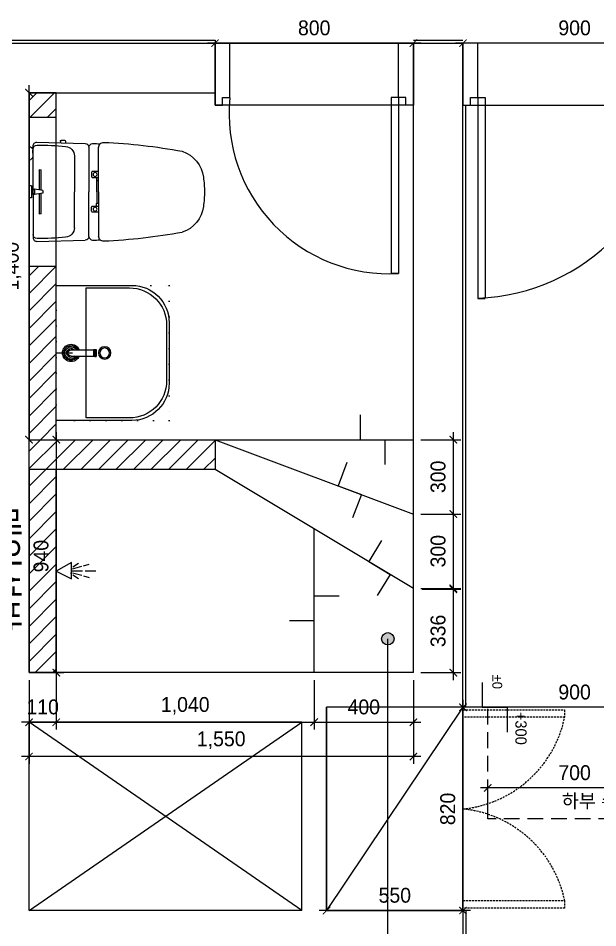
# Model space of a CAD drawing. Header units: millimetres. Extents: x -551172 to 232469, y -3435 to 261611.
# Drawn here: x 127148 to 129485, y 101786 to 105456 of the extents above; entities that cross this region are included whole.
import ezdxf

# ---------------------------------------------------------------- set-up
doc = ezdxf.new("R2010")
doc.units = ezdxf.units.MM
doc.header["$LTSCALE"] = 10
doc.header["$PDMODE"] = 3
for name, pattern in [('DH-HID2', [1.2, 0.8, -0.4]), ('DOT', [6.35, 0, -6.35]), ('HIDDEN', [9.525, 6.35, -3.175])]:
    doc.linetypes.add(name, pattern=pattern)
doc.layers.get('DEFPOINTS').update_dxf_attribs({"color": 248})
for name, color, linetype in [('0-ELC TEXT', 7, 'Continuous'), ('03-WAL NEW', 3, 'Continuous'), ('06-FUR', 6, 'Continuous'), ('07-DIM WAL', 5, 'Continuous'), ('3.기호.계단선', 30, 'Continuous'), ('BATH', 4, 'Continuous'), ('C-FIN', 5, 'Continuous'), ('C-HAT', 251, 'Continuous'), ('CO-BATH', 6, 'Continuous'), ('F-FIN', 5, 'Continuous'), ('fin', 5, 'Continuous'), ('FU-FURM', 251, 'DH-HID2'), ('HL', 6, 'HIDDEN'), ('TOILET-1', 6, 'Continuous'), ('도면층2', 2, 'Continuous'), ('도면층4', 4, 'Continuous'), ('도면층5', 5, 'Continuous'), ('욕실설비', 3, 'Continuous')]:
    doc.layers.add(name, color=color, linetype=linetype)
doc.styles.add('HY 울릉도 L', font='')
doc.styles.add('코레일둥고', font='Korail_Round_Gothic_Medium.ttf')
doc.styles.get('HY 울릉도 L').set_extended_font_data('HY울릉도L')
doc.dimstyles.new('30', dxfattribs={"dimscale": 30, "dimtxt": 2, "dimasz": 1, "dimexe": 1, "dimexo": 1, "dimgap": 1, "dimtad": 1, "dimdec": 0, "dimrnd": 0.05, "dimdsep": 46, "dimlunit": 6, "dimtxsty": 'HY 울릉도 L', "dimblk": 'ARCHTICK', "dimcen": 2.5, "dimdle": 1, "dimclrd": 133, "dimclre": 133, "dimclrt": 30, "dimadec": 0, "dimazin": 0, "dimtfac": 1, "dimtdec": 0, "dimtix": 1, "dimtmove": 2, "dimatfit": 3, "dimldrblk": 'ARCHTICK', "dimfxl": 1, "dimlwd": -1, "dimlwe": -1, "dimarcsym": 0})
pattern_1 = [(45, (-52910, 19350), (-35.355339, 35.355339), [])]

# ---------------------------------------------------------------- blocks, each defined once
blk = doc.blocks.new('A$C4B2D31F0')
at = {"layer": 'fin', "color": 4}
for p, q in [((185, 690.9), (20.4, 690.9)), ((37.2, 692.3), (24.7, 692.3)), ((37.2, 692.3), (49.7, 692.3)), ((200.9, 690.9), (365.5, 690.9)), ((47.7, 523.7), (192.9, 523.7)), ((338.2, 523.7), (192.9, 523.7)), ((12.6, 465.9), (192.9, 465.9)), ((373.3, 465.9), (192.9, 465.9)), ((192.9, 426.6), (13.7, 426.6)), ((192.9, 426.6), (372.2, 426.6))]:
    blk.add_line(p, q, dxfattribs=at)
for points in [[(20.4, 690.9), (7.9, 690.9, 0.421209), (-7.1, 675.5), (-2.4, 480.5, 0.001659)], [(365.5, 690.9), (378, 690.9, -0.421209), (392.9, 675.5), (388.3, 480.5, -0.001659)], [(12.6, 465.9, 0.371724), (-1.8, 451.2, 0.003515), (-1, 420.3, 0.320541)], [(373.3, 465.9, -0.371724), (387.7, 451.2, -0.003515), (386.9, 420.3, -0.320541)]]:
    blk.add_lwpolyline(points, format="xyb", dxfattribs=at)
for centre, radius, start, end in [((24.7, 707.3), 15, 180, 270), ((49.7, 707.3), 15, 270, 0), ((1004.3, 663.1), 1000, 179.3116, 185.9437), ((20.4, 674.9), 16, 90, 179.3116), ((365.5, 674.9), 16, 0.6884, 90), ((-618.4, 663.1), 1000, 354.0563, 0.6884), ((49.4, 563.7), 40, 185.9437, 267.5129), ((336.5, 563.7), 40, 272.4871, 354.0563), ((12.6, 480.9), 15, 181.3651, 270), ((373.3, 480.9), 15, 270, 358.6349), ((13.7, 406.6), 20, 90, 182.3333), ((2197.7, 495.6), 2205.9, 182.3333, 190.6081), ((-1811.8, 495.6), 2205.9, 349.3919, 357.6667), ((372.2, 406.6), 20, 357.6667, 90), ((148.7, 128.9), 125.5, 198.2964, 263.4241), ((237.2, 128.9), 125.5, 276.5759, 341.7036), ((192.9, 405.9), 405.9, 261.6993, 270), ((192.9, 405.9), 405.9, 270, 278.3007)]:
    blk.add_arc(centre, radius, start, end, dxfattribs=at)
at = {"layer": 'HL', "linetype": 'Continuous'}
for p, q in [((168.9, 697.3), (168.9, 707.3)), ((216.9, 697.3), (216.9, 707.3)), ((106.4, 666.3), (184.4, 666.3)), ((168.9, 697.3), (216.9, 697.3)), ((186, 692.5), (180.6, 697.3)), ((181.6, 685.5), (186, 692.5)), ((187, 651.2), (181.6, 685.5)), ((181.6, 685.5), (204.3, 685.5)), ((186, 692.5), (199.9, 692.5)), ((198.9, 651.2), (204.3, 685.5)), ((199.9, 692.5), (205.3, 697.3)), ((204.3, 685.5), (199.9, 692.5)), ((201.4, 666.3), (279.4, 666.3)), ((106.4, 659.3), (185.5, 659.3)), ((187, 651.2), (198.9, 651.2)), ((200.4, 659.3), (279.4, 659.3)), ((-16, 576.9), (-16, 564.8)), ((-12, 580.9), (-4.8, 580.9)), ((-12, 560.8), (-4.3, 560.8)), ((192.9, 433.7), (146.6, 433.7)), ((192.9, 433.7), (239.3, 433.7))]:
    blk.add_line(p, q, dxfattribs=at)
for points in [[(110.4, 426.6), (110.4, 450.8, -0.414214), (114.4, 454.8), (130.9, 454.8, -0.414214), (134.9, 450.8), (134.9, 435.2), (134.9, 426.6)], [(275.5, 426.6), (275.5, 450.8, 0.414214), (271.5, 454.8), (255, 454.8, 0.414214), (251, 450.8), (251, 435.2), (251, 426.6)], [(134.9, 435.2), (144.6, 435.2, -0.414214), (146.6, 433.2), (146.6, 426.6)], [(251, 435.2), (241.3, 435.2, 0.414214), (239.3, 433.2), (239.3, 426.6)]]:
    blk.add_lwpolyline(points, format="xyb", dxfattribs=at)
for centre in [(122.9, 440.9), (262.9, 440.9)]:
    blk.add_circle(centre, 8, dxfattribs=at)
for centre, radius, start, end in [((106.4, 662.8), 3.5, 90, 270), ((279.4, 662.8), 3.5, 270, 90), ((-12, 576.9), 4, 90, 180), ((-12, 564.8), 4, 180, 270)]:
    blk.add_arc(centre, radius, start, end, dxfattribs=at)
blk = doc.blocks.new('B-003')
blk.add_line((0, 0), (0, -65))
at = {"layer": 'CO-BATH'}
for p, q in [((272.5, 0), (-272.5, 0)), ((272.5, -305), (272.5, 0)), ((-272.5, 0), (-272.5, -305)), ((-122.5, -455), (122.5, -455))]:
    blk.add_line(p, q, dxfattribs=at)
at = {"layer": 'CO-BATH', "color": 8}
for p, q in [((-12.5, -60), (-12.5, -150.5)), ((12.5, -60), (12.5, -150.5)), ((-262.5, -120), (-262.5, -295)), ((262.5, -120), (-262.5, -120)), ((262.5, -295), (262.5, -120)), ((-14.5, -155.5), (-14.5, -160.5)), ((-14.5, -160.5), (14.5, -160.5)), ((-13.5, -150.5), (-13.5, -155.5)), ((13.5, -150.5), (13.5, -155.5)), ((14.5, -155.5), (14.5, -160.5)), ((-112.5, -445), (112.5, -445))]:
    blk.add_line(p, q, dxfattribs=at)
at = {"layer": 'CO-BATH', "color": 251}
for p, q in [((-14.5, -155.5), (14.5, -155.5)), ((-13.5, -150.5), (13.5, -150.5))]:
    blk.add_line(p, q, dxfattribs=at)
at = {"layer": 'CO-BATH', "color": 8, "linetype": 'DOT'}
blk.add_lwpolyline([(-272.5, -455), (272.5, -455), (272.5, 0), (-272.5, 0)], close=True, dxfattribs=at)
at = {"layer": 'CO-BATH', "color": 8}
blk.add_circle((0, -195), 25, dxfattribs=at)
at = {"layer": 'CO-BATH', "color": 251}
blk.add_circle((0, -195), 20, dxfattribs=at)
at = {"layer": 'CO-BATH', "color": 8}
for centre, radius, start, end in [((0, -60), 35, 290.9248, 249.0751), ((0, -60), 12.5, 360, 180), ((-112.5, -295), 150, 180, 270), ((112.5, -295), 150, 270, 0)]:
    blk.add_arc(centre, radius, start, end, dxfattribs=at)
at = {"layer": 'CO-BATH', "color": 251}
for radius, start, end in [(30, 294.6243, 245.3757), (25, 300, 240), (18, 313.9829, 226.017)]:
    blk.add_arc((0, -60), radius, start, end, dxfattribs=at)
at = {"layer": 'CO-BATH'}
for centre, start, end in [((-122.5, -305), 180, 270), ((122.5, -305), 270, 0)]:
    blk.add_arc(centre, 150, start, end, dxfattribs=at)
blk = doc.blocks.new('AC-8')
at = {"layer": 'BATH'}
for p, q in [((-50.8, 54), (-0.1, 142.7)), ((-0.1, 142.7), (45.4, 54)), ((45.4, 54), (-50.8, 54)), ((-24.7, 46.5), (-46.3, 12.2)), ((-13.5, 47.3), (-27.7, -7.9)), ((-1.6, 49.5), (-1.6, -10.8)), ((10.4, 47.3), (24.5, -7.9)), ((21.6, 46.5), (43.2, 12.2)), ((-31.4, -16.2), (-41.1, -49)), ((-1.6, -27.3), (-1.6, -88.5)), ((28.3, -16.2), (38, -49))]:
    blk.add_line(p, q, dxfattribs=at)
blk = doc.blocks.new('A$C1AC25B95')
at = {"layer": '욕실설비', "color": 8}
for p, q in [((28.3, 72.3), (28.3, 75)), ((53.3, 73.7), (53.3, 75))]:
    blk.add_line(p, q, dxfattribs=at)
at = {"layer": 'TOILET-1', "linetype": 'Continuous', "xscale": 0.873786407766195, "yscale": 0.873786407766195, "zscale": 0.873786407766195, "rotation": 180}
blk.add_blockref('AC-8', (39.7, 124.7), dxfattribs=at)
blk = doc.blocks.new('_ArchTick')
at = {"color": 0, "linetype": 'ByBlock', "const_width": 0.15}
blk.add_lwpolyline([(-0.5, -0.5), (0.5, 0.5)], dxfattribs=at)
blk = doc.blocks.new('*D895')
at = {"layer": '06-FUR', "color": 133, "transparency": 16777216}
for p, q in [((127191.4, 102785.3), (127191.4, 102585.3)), ((127301.4, 102785.3), (127301.4, 102585.3)), ((127191.4, 102615.3), (127161.4, 102615.3)), ((127191.4, 102615.3), (127301.4, 102615.3)), ((127301.4, 102615.3), (127331.4, 102615.3))]:
    blk.add_line(p, q, dxfattribs=at)
at = {"layer": 'DEFPOINTS', "color": 0, "transparency": 16777216}
for p in [(127191.4, 102815.3), (127301.4, 102815.3), (127301.4, 102615.3)]:
    blk.add_point(p, dxfattribs=at)
at = {"layer": '06-FUR', "color": 133, "transparency": 16777216, "xscale": 30, "yscale": 30, "zscale": 30}
blk.add_blockref('_ArchTick', (127191.4, 102615.3), dxfattribs=at)
at = {"layer": '06-FUR', "color": 133, "transparency": 16777216, "xscale": 30, "yscale": 30, "zscale": 30, "rotation": 180}
blk.add_blockref('_ArchTick', (127301.4, 102615.3), dxfattribs=at)
at = {"layer": '06-FUR', "color": 30, "transparency": 16777216, "insert": (127246.4, 102676.6), "char_height": 60, "attachment_point": 5, "style": 'HY 울릉도 L'}
blk.add_mtext('110', dxfattribs=at)
blk = doc.blocks.new('*D896')
at = {"layer": '06-FUR', "color": 133, "transparency": 16777216}
for p, q in [((127301.4, 102785.3), (127301.4, 102585.3)), ((128341.4, 102785.3), (128341.4, 102585.3)), ((127271.4, 102615.3), (128371.4, 102615.3))]:
    blk.add_line(p, q, dxfattribs=at)
at = {"layer": 'DEFPOINTS', "color": 0, "transparency": 16777216}
for p in [(127301.4, 102815.3), (128341.4, 102815.3), (128341.4, 102615.3)]:
    blk.add_point(p, dxfattribs=at)
at = {"layer": '06-FUR', "color": 133, "transparency": 16777216, "xscale": 30, "yscale": 30, "zscale": 30, "rotation": 180}
blk.add_blockref('_ArchTick', (127301.4, 102615.3), dxfattribs=at)
at = {"layer": '06-FUR', "color": 133, "transparency": 16777216, "xscale": 30, "yscale": 30, "zscale": 30}
blk.add_blockref('_ArchTick', (128341.4, 102615.3), dxfattribs=at)
at = {"layer": '06-FUR', "color": 30, "transparency": 16777216, "insert": (127821.4, 102681.2), "char_height": 60, "attachment_point": 5, "style": 'HY 울릉도 L'}
blk.add_mtext('1,040', dxfattribs=at)
blk = doc.blocks.new('*D869')
at = {"layer": '06-FUR', "color": 133, "transparency": 16777216}
for p, q in [((128341.4, 102785.3), (128341.4, 102585.3)), ((128741.4, 102785.3), (128741.4, 102585.3)), ((128311.4, 102615.3), (128771.4, 102615.3))]:
    blk.add_line(p, q, dxfattribs=at)
at = {"layer": 'DEFPOINTS', "color": 0, "transparency": 16777216}
for p in [(128341.4, 102815.3), (128741.4, 102815.3), (128741.4, 102615.3)]:
    blk.add_point(p, dxfattribs=at)
at = {"layer": '06-FUR', "color": 133, "transparency": 16777216, "xscale": 30, "yscale": 30, "zscale": 30, "rotation": 180}
blk.add_blockref('_ArchTick', (128341.4, 102615.3), dxfattribs=at)
at = {"layer": '06-FUR', "color": 133, "transparency": 16777216, "xscale": 30, "yscale": 30, "zscale": 30}
blk.add_blockref('_ArchTick', (128741.4, 102615.3), dxfattribs=at)
at = {"layer": '06-FUR', "color": 30, "transparency": 16777216, "insert": (128541.4, 102676.6), "char_height": 60, "attachment_point": 5, "style": 'HY 울릉도 L'}
blk.add_mtext('400', dxfattribs=at)
blk = doc.blocks.new('*D870')
at = {"layer": '06-FUR', "color": 133, "transparency": 16777216}
for p, q in [((127191.4, 102785.3), (127191.4, 102446.8)), ((128741.4, 102785.3), (128741.4, 102446.8)), ((128771.4, 102476.8), (127161.4, 102476.8))]:
    blk.add_line(p, q, dxfattribs=at)
at = {"layer": 'DEFPOINTS', "color": 0, "transparency": 16777216}
for p in [(127191.4, 102815.3), (128741.4, 102815.3), (127191.4, 102476.8)]:
    blk.add_point(p, dxfattribs=at)
at = {"layer": '06-FUR', "color": 133, "transparency": 16777216, "xscale": 30, "yscale": 30, "zscale": 30, "rotation": 180}
blk.add_blockref('_ArchTick', (127191.4, 102476.8), dxfattribs=at)
at = {"layer": '06-FUR', "color": 133, "transparency": 16777216, "xscale": 30, "yscale": 30, "zscale": 30}
blk.add_blockref('_ArchTick', (128741.4, 102476.8), dxfattribs=at)
at = {"layer": '06-FUR', "color": 30, "transparency": 16777216, "insert": (127966.4, 102542.7), "char_height": 60, "attachment_point": 5, "style": 'HY 울릉도 L'}
blk.add_mtext('1,550', dxfattribs=at)
blk = doc.blocks.new('*D897')
at = {"layer": '06-FUR', "color": 133, "transparency": 16777216}
for p, q in [((128902.4, 103785.3), (128902.4, 103425.3)), ((128771.4, 103755.3), (128932.4, 103755.3)), ((128771.4, 103455.3), (128932.4, 103455.3))]:
    blk.add_line(p, q, dxfattribs=at)
at = {"layer": 'DEFPOINTS', "color": 0, "transparency": 16777216}
for p in [(128741.4, 103755.3), (128741.4, 103455.3), (128902.4, 103455.3)]:
    blk.add_point(p, dxfattribs=at)
at = {"layer": '06-FUR', "color": 133, "transparency": 16777216, "xscale": 30, "yscale": 30, "zscale": 30}
for p, rotation in [((128902.4, 103755.3), 90), ((128902.4, 103455.3), 270)]:
    blk.add_blockref('_ArchTick', p, dxfattribs=dict(at, rotation=rotation))
at = {"layer": '06-FUR', "color": 30, "transparency": 16777216, "insert": (128841.1, 103605.3), "char_height": 60, "attachment_point": 5, "rotation": 90, "style": 'HY 울릉도 L'}
blk.add_mtext('300', dxfattribs=at)
blk = doc.blocks.new('*D898')
at = {"layer": '06-FUR', "color": 133, "transparency": 16777216}
for p, q in [((128902.4, 103485.3), (128902.4, 103125.3)), ((128771.4, 103455.3), (128932.4, 103455.3)), ((128771.4, 103155.3), (128932.4, 103155.3))]:
    blk.add_line(p, q, dxfattribs=at)
at = {"layer": 'DEFPOINTS', "color": 0, "transparency": 16777216}
for p in [(128741.4, 103455.3), (128741.4, 103155.3), (128902.4, 103155.3)]:
    blk.add_point(p, dxfattribs=at)
at = {"layer": '06-FUR', "color": 133, "transparency": 16777216, "xscale": 30, "yscale": 30, "zscale": 30}
for p, rotation in [((128902.4, 103455.3), 90), ((128902.4, 103155.3), 270)]:
    blk.add_blockref('_ArchTick', p, dxfattribs=dict(at, rotation=rotation))
at = {"layer": '06-FUR', "color": 30, "transparency": 16777216, "insert": (128841.1, 103305.3), "char_height": 60, "attachment_point": 5, "rotation": 90, "style": 'HY 울릉도 L'}
blk.add_mtext('300', dxfattribs=at)
blk = doc.blocks.new('*D871')
at = {"layer": '06-FUR', "color": 133, "transparency": 16777216}
for p, q in [((128902.4, 103181.7), (128902.4, 102785.3)), ((128777.4, 103151.7), (128932.4, 103151.7)), ((128771.4, 102815.3), (128932.4, 102815.3))]:
    blk.add_line(p, q, dxfattribs=at)
at = {"layer": 'DEFPOINTS', "color": 0, "transparency": 16777216}
for p in [(128747.4, 103151.7), (128741.4, 102815.3), (128902.4, 102815.3)]:
    blk.add_point(p, dxfattribs=at)
at = {"layer": '06-FUR', "color": 133, "transparency": 16777216, "xscale": 30, "yscale": 30, "zscale": 30}
for p, rotation in [((128902.4, 103151.7), 90), ((128902.4, 102815.3), 270)]:
    blk.add_blockref('_ArchTick', p, dxfattribs=dict(at, rotation=rotation))
at = {"layer": '06-FUR', "color": 30, "transparency": 16777216, "insert": (128841.1, 102983.5), "char_height": 60, "attachment_point": 5, "rotation": 90, "style": 'HY 울릉도 L'}
blk.add_mtext('336', dxfattribs=at)
blk = doc.blocks.new('*D872')
at = {"layer": '06-FUR', "color": 133, "transparency": 16777216}
for p, q in [((127301.4, 103785.3), (127301.4, 102785.3)), ((127221.4, 103755.3), (127331.4, 103755.3)), ((127221.4, 102815.3), (127331.4, 102815.3))]:
    blk.add_line(p, q, dxfattribs=at)
at = {"layer": 'DEFPOINTS', "color": 0, "transparency": 16777216}
for p in [(127191.4, 103755.3), (127191.4, 102815.3), (127301.4, 102815.3)]:
    blk.add_point(p, dxfattribs=at)
at = {"layer": '06-FUR', "color": 133, "transparency": 16777216, "xscale": 30, "yscale": 30, "zscale": 30}
for p, rotation in [((127301.4, 103755.3), 90), ((127301.4, 102815.3), 270)]:
    blk.add_blockref('_ArchTick', p, dxfattribs=dict(at, rotation=rotation))
at = {"layer": '06-FUR', "color": 30, "transparency": 16777216, "insert": (127240.1, 103285.3), "char_height": 60, "attachment_point": 5, "rotation": 90, "style": 'HY 울릉도 L'}
blk.add_mtext('940', dxfattribs=at)
blk = doc.blocks.new('*D899')
at = {"layer": '06-FUR', "color": 133, "transparency": 16777216}
for p, q in [((127191.4, 103725.3), (127191.4, 105185.3)), ((127221.4, 105155.3), (127221.4, 105155.3)), ((127221.4, 103755.3), (127221.4, 103755.3))]:
    blk.add_line(p, q, dxfattribs=at)
at = {"layer": 'DEFPOINTS', "color": 0, "transparency": 16777216}
for p in [(127191.4, 105155.3), (127191.4, 105155.3), (127191.4, 103755.3)]:
    blk.add_point(p, dxfattribs=at)
at = {"layer": '06-FUR', "color": 133, "transparency": 16777216, "xscale": 30, "yscale": 30, "zscale": 30}
for p, rotation in [((127191.4, 105155.3), 90), ((127191.4, 103755.3), 270)]:
    blk.add_blockref('_ArchTick', p, dxfattribs=dict(at, rotation=rotation))
at = {"layer": '06-FUR', "color": 30, "transparency": 16777216, "insert": (127125.4, 104455.3), "char_height": 60, "attachment_point": 5, "rotation": 90, "style": 'HY 울릉도 L'}
blk.add_mtext('1,400', dxfattribs=at)
blk = doc.blocks.new('*D929')
at = {"layer": '06-FUR', "color": 133, "transparency": 16777216}
blk.add_line((129871.4, 105355.3), (128911.4, 105355.3), dxfattribs=at)
at = {"layer": 'DEFPOINTS', "color": 0, "transparency": 16777216}
for p in [(128941.4, 105355.3), (128941.4, 105355.3), (129841.4, 105355.3)]:
    blk.add_point(p, dxfattribs=at)
at = {"layer": '06-FUR', "color": 133, "transparency": 16777216, "xscale": 30, "yscale": 30, "zscale": 30, "rotation": 180}
blk.add_blockref('_ArchTick', (128941.4, 105355.3), dxfattribs=at)
at = {"layer": '06-FUR', "color": 133, "transparency": 16777216, "xscale": 30, "yscale": 30, "zscale": 30}
blk.add_blockref('_ArchTick', (129841.4, 105355.3), dxfattribs=at)
at = {"layer": '06-FUR', "color": 30, "transparency": 16777216, "insert": (129391.4, 105416.6), "char_height": 60, "attachment_point": 5, "style": 'HY 울릉도 L'}
blk.add_mtext('900', dxfattribs=at)
blk = doc.blocks.new('*D930')
at = {"layer": '06-FUR', "color": 133, "transparency": 16777216}
blk.add_line((128771.4, 105355.3), (127911.4, 105355.3), dxfattribs=at)
at = {"layer": 'DEFPOINTS', "color": 0, "transparency": 16777216}
for p in [(127941.4, 105355.3), (127941.4, 105355.3), (128741.4, 105355.3)]:
    blk.add_point(p, dxfattribs=at)
at = {"layer": '06-FUR', "color": 133, "transparency": 16777216, "xscale": 30, "yscale": 30, "zscale": 30, "rotation": 180}
blk.add_blockref('_ArchTick', (127941.4, 105355.3), dxfattribs=at)
at = {"layer": '06-FUR', "color": 133, "transparency": 16777216, "xscale": 30, "yscale": 30, "zscale": 30}
blk.add_blockref('_ArchTick', (128741.4, 105355.3), dxfattribs=at)
at = {"layer": '06-FUR', "color": 30, "transparency": 16777216, "insert": (128341.4, 105416.6), "char_height": 60, "attachment_point": 5, "style": 'HY 울릉도 L'}
blk.add_mtext('800', dxfattribs=at)
blk = doc.blocks.new('*D944')
at = {"layer": '06-FUR', "color": 133, "transparency": 16777216}
blk.add_line((129871.4, 102675.3), (128911.4, 102675.3), dxfattribs=at)
at = {"layer": 'DEFPOINTS', "color": 0, "transparency": 16777216}
for p in [(128941.4, 102675.3), (128941.4, 102675.3), (129841.4, 102675.3)]:
    blk.add_point(p, dxfattribs=at)
at = {"layer": '06-FUR', "color": 133, "transparency": 16777216, "xscale": 30, "yscale": 30, "zscale": 30, "rotation": 180}
blk.add_blockref('_ArchTick', (128941.4, 102675.3), dxfattribs=at)
at = {"layer": '06-FUR', "color": 133, "transparency": 16777216, "xscale": 30, "yscale": 30, "zscale": 30}
blk.add_blockref('_ArchTick', (129841.4, 102675.3), dxfattribs=at)
at = {"layer": '06-FUR', "color": 30, "transparency": 16777216, "insert": (129391.4, 102736.6), "char_height": 60, "attachment_point": 5, "style": 'HY 울릉도 L'}
blk.add_mtext('900', dxfattribs=at)
blk = doc.blocks.new('*D945')
at = {"layer": '06-FUR', "color": 133, "transparency": 16777216}
for p, q in [((129041.4, 102255.3), (129041.4, 102380)), ((129741.4, 102255.3), (129741.4, 102380)), ((129771.4, 102350), (129011.4, 102350))]:
    blk.add_line(p, q, dxfattribs=at)
at = {"layer": 'DEFPOINTS', "color": 0, "transparency": 16777216}
for p in [(129041.4, 102350), (129041.4, 102225.3), (129741.4, 102225.3)]:
    blk.add_point(p, dxfattribs=at)
at = {"layer": '06-FUR', "color": 133, "transparency": 16777216, "xscale": 30, "yscale": 30, "zscale": 30, "rotation": 180}
blk.add_blockref('_ArchTick', (129041.4, 102350), dxfattribs=at)
at = {"layer": '06-FUR', "color": 133, "transparency": 16777216, "xscale": 30, "yscale": 30, "zscale": 30}
blk.add_blockref('_ArchTick', (129741.4, 102350), dxfattribs=at)
at = {"layer": '06-FUR', "color": 30, "transparency": 16777216, "insert": (129391.4, 102411.3), "char_height": 60, "attachment_point": 5, "style": 'HY 울릉도 L'}
blk.add_mtext('700', dxfattribs=at)
blk = doc.blocks.new('*D954')
at = {"layer": '06-FUR', "color": 133, "transparency": 16777216}
blk.add_line((128941.4, 102705.3), (128941.4, 101825.3), dxfattribs=at)
at = {"layer": 'DEFPOINTS', "color": 0, "transparency": 16777216}
for p in [(128941.4, 102675.3), (128941.4, 101855.3), (128941.4, 101855.3)]:
    blk.add_point(p, dxfattribs=at)
at = {"layer": '06-FUR', "color": 133, "transparency": 16777216, "xscale": 30, "yscale": 30, "zscale": 30}
for p, rotation in [((128941.4, 102675.3), 90), ((128941.4, 101855.3), 270)]:
    blk.add_blockref('_ArchTick', p, dxfattribs=dict(at, rotation=rotation))
at = {"layer": '06-FUR', "color": 30, "transparency": 16777216, "insert": (128880.1, 102265.3), "char_height": 60, "attachment_point": 5, "rotation": 90, "style": 'HY 울릉도 L'}
blk.add_mtext('820', dxfattribs=at)
blk = doc.blocks.new('*D955')
at = {"layer": '06-FUR', "color": 133, "transparency": 16777216}
blk.add_line((128971.4, 101855.3), (128361.4, 101855.3), dxfattribs=at)
at = {"layer": 'DEFPOINTS', "color": 0, "transparency": 16777216}
for p in [(128391.4, 101855.3), (128391.4, 101855.3), (128941.4, 101855.3)]:
    blk.add_point(p, dxfattribs=at)
at = {"layer": '06-FUR', "color": 133, "transparency": 16777216, "xscale": 30, "yscale": 30, "zscale": 30, "rotation": 180}
blk.add_blockref('_ArchTick', (128391.4, 101855.3), dxfattribs=at)
at = {"layer": '06-FUR', "color": 133, "transparency": 16777216, "xscale": 30, "yscale": 30, "zscale": 30}
blk.add_blockref('_ArchTick', (128941.4, 101855.3), dxfattribs=at)
at = {"layer": '06-FUR', "color": 30, "transparency": 16777216, "insert": (128666.4, 101916.6), "char_height": 60, "attachment_point": 5, "style": 'HY 울릉도 L'}
blk.add_mtext('550', dxfattribs=at)

msp = doc.modelspace()

# ---------------------------------------------------------------- hatches: boundary and pattern name
at = {"layer": '0-ELC TEXT'}
h = msp.add_hatch(color=256, dxfattribs=at)
h.dxf.hatch_style = 1
edge = h.paths.add_edge_path()
edge.add_arc((128638.4, 102951.9), 25, 0, 360)
at = {"layer": 'C-HAT'}
h = msp.add_hatch(dxfattribs=at)
h.set_pattern_fill('_USER', color=256, scale=50, angle=45, pattern_type=0)
h.set_pattern_definition(pattern_1)
h.paths.add_polyline_path([(127301.4, 105155.3), (127191.4, 105155.3), (127191.4, 105055.3), (127301.4, 105055.3)])
h.paths.add_polyline_path([(127301.4, 104455.3), (127191.4, 104455.3), (127191.4, 103755.3), (127301.4, 103755.3)])
h = msp.add_hatch(dxfattribs=at)
h.set_pattern_fill('_USER', color=256, scale=50, angle=45, pattern_type=0)
h.set_pattern_definition(pattern_1)
h.paths.add_polyline_path([(127941.4, 103635.3), (127191.4, 103635.3), (127191.4, 103755.3), (127941.4, 103755.3)])
h = msp.add_hatch(dxfattribs=at)
h.set_pattern_fill('_USER', color=256, scale=50, angle=45, pattern_type=0)
h.set_pattern_definition(pattern_1)
h.paths.add_polyline_path([(127301.4, 103635.3), (127191.4, 103635.3), (127191.4, 102815.3), (127301.4, 102815.3)])

# ---------------------------------------------------------------- linework, layer by layer
at = {"layer": '0-ELC TEXT'}
msp.add_line((128638.4, 100294.7), (128638.4, 102951.9), dxfattribs=at)
msp.add_circle((128638.4, 102951.9), 25, dxfattribs=at)
at = {"layer": '03-WAL NEW'}
for p, q in [((127301.4, 105055.3), (127191.4, 105055.3)), ((127191.4, 104455.3), (127301.4, 104455.3)), ((127301.4, 103755.3), (128741.4, 103755.3)), ((127941.4, 103755.3), (128741.4, 103455.3)), ((128741.4, 103155.3), (127941.4, 103635.3)), ((128341.4, 102815.3), (128341.4, 103395.3))]:
    msp.add_line(p, q, dxfattribs=at)
for points in [[(127301.4, 105155.3), (127191.4, 105155.3), (127191.4, 103755.3), (127301.4, 103755.3)], [(127941.4, 103635.3), (127191.4, 103635.3), (127191.4, 103755.3), (127941.4, 103755.3)], [(127301.4, 103635.3), (127191.4, 103635.3), (127191.4, 102815.3), (127301.4, 102815.3)]]:
    msp.add_lwpolyline(points, close=True, dxfattribs=at)
at = {"layer": '06-FUR'}
msp.add_line((129841.4, 102675.3), (128941.4, 102675.3), dxfattribs=at)
at = {"layer": '06-FUR', "linetype": 'HIDDEN'}
for p, q in [((129041.4, 102225.3), (129041.4, 102675.3)), ((129741.4, 102225.3), (129041.4, 102225.3))]:
    msp.add_line(p, q, dxfattribs=at)
at = {"layer": '06-FUR'}
msp.add_lwpolyline([(128941.4, 102675.3), (128391.4, 102675.3), (128391.4, 101855.3), (128941.4, 101855.3)], close=True, dxfattribs=at)
msp.add_lwpolyline([(128941.4, 102675.3), (128391.4, 101855.3)], dxfattribs=at)
at = {"layer": '3.기호.계단선'}
for points in [[(128526.8, 103855.3), (128526.8, 103755.3), (128626.8, 103755.3), (128626.8, 103655.3)], [(128473, 103662.7), (128437.9, 103569.1), (128531.5, 103534), (128496.4, 103440.4)], [(128612.8, 103349), (128561.4, 103263.3), (128647.1, 103211.8), (128595.7, 103126.1)], [(128241.4, 103025.3), (128341.4, 103025.3), (128341.4, 103125.3), (128441.4, 103125.3)], [(129019.3, 102775.3), (129019.3, 102675.3), (129119.3, 102675.3), (129119.3, 102575.3)]]:
    msp.add_lwpolyline(points, dxfattribs=at)
at = {"layer": 'C-FIN'}
for p, q in [((128953.4, 102675.3), (128953.4, 105105.3)), ((128953.4, 101855.3), (128941.4, 101855.3)), ((128953.4, 101855.3), (128953.4, 101645.3))]:
    msp.add_line(p, q, dxfattribs=at)
at = {"layer": 'F-FIN'}
for p, q in [((126979.4, 105367.3), (127941.4, 105367.3)), ((127941.4, 105367.3), (127941.4, 105355.3)), ((128741.4, 105367.3), (128941.4, 105367.3))]:
    msp.add_line(p, q, dxfattribs=at)
at = {"layer": 'FU-FURM'}
for points in [[(129351.4, 102665.3), (129351.4, 102635.3), (128941.4, 102635.3), (128941.4, 102665.3)], [(129351.4, 101895.3), (129351.4, 101865.3), (128941.4, 101865.3), (128941.4, 101895.3)]]:
    msp.add_lwpolyline(points, close=True, dxfattribs=at)
for centre, radius, start, end in [((128894.4, 102729.5), 466.6, 275.7801, 348.3485), ((128894.3, 101801), 466.7, 11.6579, 84.2135)]:
    msp.add_arc(centre, radius, start, end, dxfattribs=at)
at = {"layer": '도면층2'}
for p, q in [((126991.4, 105355.3), (127941.4, 105355.3)), ((127941.4, 105155.3), (127941.4, 105355.3)), ((128741.4, 102815.3), (128741.4, 105355.3)), ((128741.4, 105355.3), (128941.4, 105355.3)), ((128741.4, 105355.3), (128941.4, 105355.3)), ((128941.4, 102675.3), (128941.4, 105355.3)), ((127191.4, 102815.3), (127191.4, 105155.3)), ((127191.4, 105155.3), (127941.4, 105155.3)), ((128741.4, 102815.3), (127191.4, 102815.3)), ((128391.4, 101855.3), (128391.4, 102675.3)), ((128941.4, 102675.3), (128391.4, 102675.3)), ((127191.4, 101855.3), (127191.4, 102615.3)), ((128291.4, 102615.3), (127191.4, 102615.3)), ((128291.4, 101855.3), (127191.4, 102615.3)), ((127191.4, 101855.3), (128291.4, 102615.3)), ((128291.4, 101855.3), (128291.4, 102615.3)), ((128291.4, 101855.3), (127191.4, 101855.3)), ((128391.4, 101855.3), (128941.4, 101855.3)), ((128941.4, 101855.3), (128941.4, 101645.3))]:
    msp.add_line(p, q, dxfattribs=at)
at = {"layer": '도면층4'}
for p, q in [((127941.4, 105355.3), (128741.4, 105355.3)), ((127941.4, 105105.3), (127941.4, 105355.3)), ((128741.4, 105355.3), (128741.4, 105105.3)), ((128741.4, 105105.3), (128741.4, 105355.3)), ((129841.4, 105355.3), (128941.4, 105355.3)), ((128941.4, 105355.3), (128941.4, 105105.3)), ((128941.4, 105105.3), (128941.4, 105355.3)), ((128651.4, 105135.3), (128651.4, 104425.9)), ((128681.4, 105135.3), (128651.4, 105135.3)), ((128681.4, 105135.3), (128681.4, 104425.3)), ((129001.4, 105135.3), (129001.4, 104325.3)), ((129001.4, 105135.3), (129031.4, 105135.3)), ((129031.4, 105135.3), (129031.4, 104325.9)), ((128741.4, 105105.3), (127941.4, 105105.3)), ((128941.4, 105105.3), (129841.4, 105105.3)), ((128681.4, 104425.3), (128651.4, 104425.3)), ((129001.4, 104325.3), (129031.4, 104325.3))]:
    msp.add_line(p, q, dxfattribs=at)
for points in [[(127941.4, 105105.3), (127971.4, 105105.3), (127971.4, 105135.3), (128001.4, 105135.3), (128001.4, 105355.3), (127971.4, 105355.3), (127971.4, 105355.3), (127941.4, 105355.3), (127941.4, 105105.3)], [(128741.4, 105105.3), (128711.4, 105105.3), (128711.4, 105135.3), (128681.4, 105135.3), (128681.4, 105355.3), (128711.4, 105355.3), (128711.4, 105355.3), (128741.4, 105355.3), (128741.4, 105105.3)], [(128941.4, 105105.3), (128971.4, 105105.3), (128971.4, 105135.3), (129001.4, 105135.3), (129001.4, 105355.3), (128971.4, 105355.3), (128971.4, 105355.3), (128941.4, 105355.3), (128941.4, 105105.3)]]:
    msp.add_lwpolyline(points, dxfattribs=at)
at = {"layer": '도면층5'}
for centre, radius, start, end in [((128643.9, 105070.5), 645.8, 174.2444, 273.3276), ((128971.4, 105135.3), 810, 272.1226, 0)]:
    msp.add_arc(centre, radius, start, end, dxfattribs=at)

# ---------------------------------------------------------------- block references
at = {"xscale": -1, "rotation": 90}
msp.add_blockref('A$C4B2D31F0', (127898.7, 104948.3), dxfattribs=at)
at = {"layer": '06-FUR', "xscale": -0.7874015748031495, "yscale": 0.7874015748031495, "zscale": 0.7874015748031495, "rotation": 270}
msp.add_blockref('A$C1AC25B95', (127301.4, 103194), dxfattribs=at)
at = {"layer": '07-DIM WAL', "xscale": -1, "rotation": 90}
msp.add_blockref('B-003', (127301.4, 104105.3), dxfattribs=at)

# ---------------------------------------------------------------- texts
at = {"layer": '0-ELC TEXT', "style": '코레일둥고'}
msp.add_text('매입선반', height=100, rotation=270, dxfattribs=at).set_placement((127049.3, 103484.8))
msp.add_text('하부 수납장', height=54.87, dxfattribs=at).set_placement((129340, 102270))
at = {"layer": '3.기호.계단선', "style": '코레일둥고'}
for s, height, p in [('±0', 40.04, (129059.5, 102807.1)), ('+300', 45.23, (129152.7, 102657.3))]:
    msp.add_text(s, height=height, rotation=270, dxfattribs=at).set_placement(p)

# ---------------------------------------------------------------- dimensions: what is measured, and where the dimension line sits
at = {"layer": '06-FUR'}
for base, p1, p2, picture, middle in [((127941.4, 105355.3), (128741.4, 105355.3), (127941.4, 105355.3), '*D930', (128341.4, 105416.6)), ((128941.4, 105355.3), (129841.4, 105355.3), (128941.4, 105355.3), '*D929', (129391.4, 105416.6)), ((128941.4, 102675.3), (129841.4, 102675.3), (128941.4, 102675.3), '*D944', (129391.4, 102736.6)), ((129041.4, 102350), (129741.4, 102225.3), (129041.4, 102225.3), '*D945', (129391.4, 102411.3)), ((128391.4, 101855.3), (128941.4, 101855.3), (128391.4, 101855.3), '*D955', (128666.4, 101916.6))]:
    dim = msp.add_linear_dim(base=base, p1=p1, p2=p2, dimstyle='30', override={"dimfxl": 1.25}, dxfattribs=at)
    dim.commit()
    dim.dimension.update_dxf_attribs({"geometry": picture, "text_midpoint": middle})
for base, p1, p2, picture, middle in [((127191.4, 105155.3), (127191.4, 103755.3), (127191.4, 105155.3), '*D899', (127125.4, 104455.3)), ((127301.4, 102815.3), (127191.4, 103755.3), (127191.4, 102815.3), '*D872', (127240.1, 103285.3)), ((128902.4, 103455.3), (128741.4, 103755.3), (128741.4, 103455.3), '*D897', (128841.1, 103605.3)), ((128902.4, 103155.3), (128741.4, 103455.3), (128741.4, 103155.3), '*D898', (128841.1, 103305.3)), ((128902.4, 102815.3), (128747.4, 103151.7), (128741.4, 102815.3), '*D871', (128841.1, 102983.5))]:
    dim = msp.add_linear_dim(base=base, p1=p1, p2=p2, angle=90, dimstyle='30', dxfattribs=at)
    dim.commit()
    dim.dimension.update_dxf_attribs({"geometry": picture, "text_midpoint": middle})
for base, p1, p2, picture, middle in [((127301.4, 102615.3), (127191.4, 102815.3), (127301.4, 102815.3), '*D895', (127246.4, 102676.6)), ((127191.4, 102476.8), (128741.4, 102815.3), (127191.4, 102815.3), '*D870', (127966.4, 102542.7)), ((128341.4, 102615.3), (127301.4, 102815.3), (128341.4, 102815.3), '*D896', (127821.4, 102681.2)), ((128741.4, 102615.3), (128341.4, 102815.3), (128741.4, 102815.3), '*D869', (128541.4, 102676.6))]:
    dim = msp.add_linear_dim(base=base, p1=p1, p2=p2, dimstyle='30', dxfattribs=at)
    dim.commit()
    dim.dimension.update_dxf_attribs({"geometry": picture, "text_midpoint": middle})
dim = msp.add_linear_dim(base=(128941.4, 101855.3), p1=(128941.4, 102675.3), p2=(128941.4, 101855.3), angle=90, dimstyle='30', override={"dimfxl": 1.25}, dxfattribs=at)
dim.commit()
dim.dimension.update_dxf_attribs({"geometry": '*D954', "text_midpoint": (128880.1, 102265.3)})

doc.saveas('drawing.dxf')
